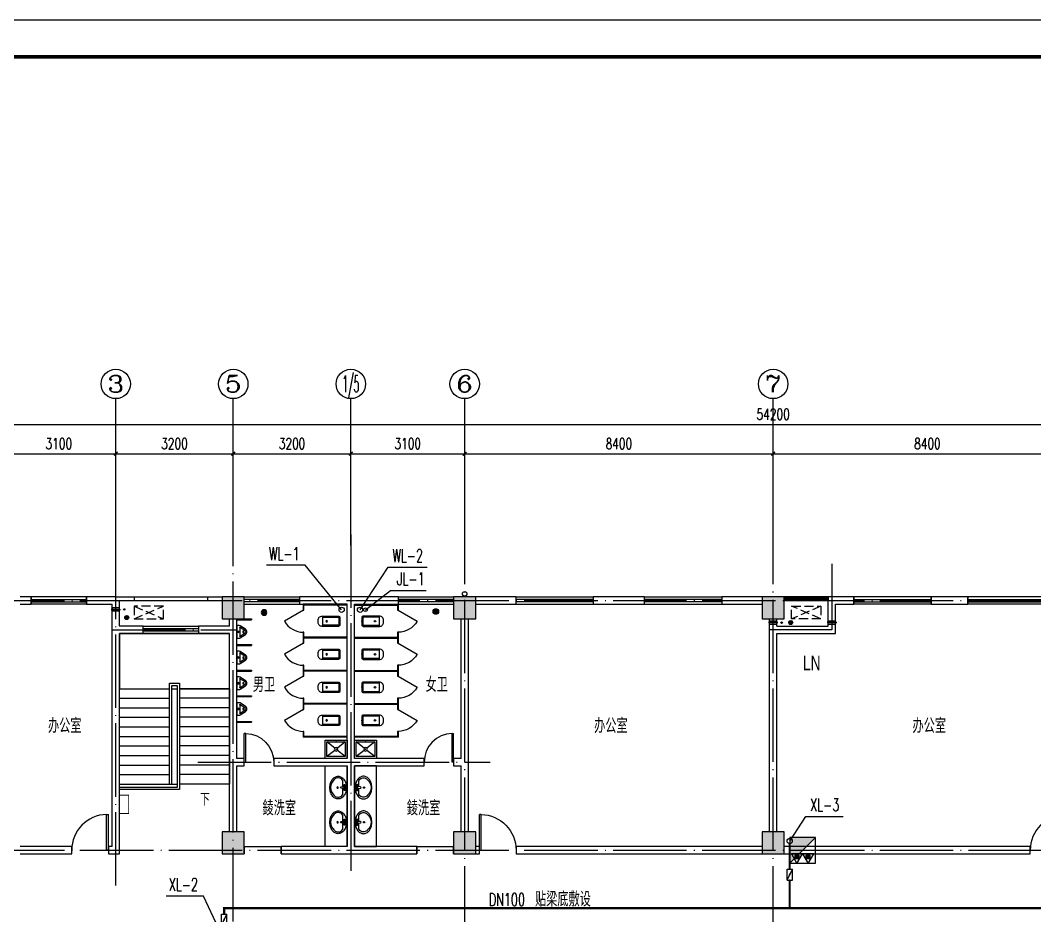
# Model space of a CAD drawing. Extents: x 888742 to 1277419, y 9079 to 622358.
# Drawn here: x 1056744 to 1084365, y 275666 to 300062 of the extents above; entities that cross this region are included whole.
import ezdxf
from ezdxf.enums import TextEntityAlignment as Align

# ---------------------------------------------------------------- set-up
doc = ezdxf.new("R2010")
doc.units = 0
doc.header["$LTSCALE"] = 1000
doc.header["$MEASUREMENT"] = 0
doc.linetypes.add('DASH', pattern=[0.35, 0.25, -0.1])
doc.linetypes.add('DOTE', pattern=[2.42, 2, -0.2, 0.02, -0.2])
for name, color, linetype in [('A_PLAN_FURNITURE', 8, 'Continuous'), ('AXIS', 3, 'Continuous'), ('AXIS_TEXT', 7, 'Continuous'), ('COLUMN', 2, 'Continuous'), ('DIM_SYMB', 3, 'Continuous'), ('DIM_污水', 3, 'Continuous'), ('DIM_消防', 3, 'Continuous'), ('DIM_给水', 3, 'Continuous'), ('DOTE', 14, 'DOTE'), ('EQUIP_消火栓', 7, 'Continuous'), ('EQUIP_消防', 7, 'Continuous'), ('LATRINE', 6, 'Continuous'), ('LVTRY', 220, 'Continuous'), ('PIPE-消防', 1, 'Continuous'), ('PUB_HATCH', 252, 'Continuous'), ('PUB_TEXT', 7, 'Continuous'), ('PUB_TITLE', 4, 'Continuous'), ('RAIN', 220, 'Continuous'), ('STAIR', 4, 'Continuous'), ('TEXT_消防', 7, 'Continuous'), ('VALVE_消防', 7, 'Continuous'), ('VPIPE-污水', 2, 'DASH'), ('VPIPE-消防', 1, 'Continuous'), ('VPIPE-给水', 3, 'Continuous'), ('WALL', 2, 'Continuous'), ('WINDOW', 142, 'Continuous'), ('排水', 135, 'Continuous'), ('空调', 107, 'Continuous')]:
    doc.layers.add(name, color=color, linetype=linetype)
for name, color, linetype, lineweight in [('厨房卫生间家具', 79, 'Continuous', 9), ('栏杆77', 126, 'Continuous', 9), ('面积线', 41, 'Continuous', 20)]:
    doc.layers.add(name, color=color, linetype=linetype, lineweight=lineweight)
doc.styles.add('_TCH_AXIS', font='COMPLEX', dxfattribs={"bigfont": 'GBCBIG'})
doc.styles.add('_TCH_DIM', font='SIMPLEX', dxfattribs={"bigfont": 'GBCBIG'})
doc.styles.add('_TCH_DIM_T3', font='SIMPLEX', dxfattribs={"width": 0.705882, "bigfont": 'GBCBIG'})
doc.styles.add('_TWT_PIPEDN', font='SIMPLEX', dxfattribs={"width": 0.8, "height": 3.5, "bigfont": 'HZTXT'})
doc.styles.add('_TWT_SERIAL', font='COMPLEX', dxfattribs={"width": 0.8, "height": 3.5, "bigfont": 'HZTXT'})
doc.styles.add('COMPLEX', font='COMPLEX')
doc.styles.add('hztxt', font='zn02.shx', dxfattribs={"width": 0.8, "height": 400, "bigfont": 'zn01.shx'})
doc.styles.get("Standard").update_dxf_attribs({"font": 'gbenor.shx', "bigfont": 'gbcbig.shx'})
doc.styles.add('ZN01', font='zn02.shx', dxfattribs={"width": 0.7, "height": 3.5, "bigfont": 'zn01.shx'})
doc.dimstyles.new('_TCH_ARCH&&100', dxfattribs={"dimtxt": 297.5, "dimasz": 100, "dimexe": 250, "dimexo": 300, "dimgap": 126.25, "dimtad": 1, "dimdec": 0, "dimzin": 0, "dimdsep": 46, "dimtxsty": '_TCH_DIM_T3', "dimblk": 'ARCHTICK', "dimcen": 0.09, "dimclrt": 7, "dimazin": 2, "dimtfac": 1, "dimtdec": 0, "dimtix": 1, "dimtmove": 2, "dimatfit": 3, "dimldrblk": 'ARCHTICK', "dimfxl": 1, "dimtolj": 1, "dimtzin": 0, "dimarcsym": 0})

# ---------------------------------------------------------------- blocks, each defined once
blk = doc.blocks.new('43t42')
at = {"layer": 'A_PLAN_FURNITURE', "linetype": 'DASH', "extrusion": (0, 0, -1)}
blk.add_lwpolyline([(-698650, 447037), (-697850, 447037), (-697850, 447387), (-698650, 447387)], close=True, dxfattribs=at)
at = {"layer": 'A_PLAN_FURNITURE', "linetype": 'DASH'}
for points in [[(698650, 447387), (697850, 447037)], [(698650, 447037), (697850, 447387)]]:
    blk.add_lwpolyline(points, dxfattribs=at)
blk = doc.blocks.new('Kongtiaodaong')
at = {"layer": '空调'}
for points in [[(1247663, -163218), (1247663, -163058), (1247663, -163038), (1247663, -163218), (1247663, -163238)], [(1247703, -163058), (1247703, -163008), (1247703, -163218), (1247703, -163268)], [(1247743, -163218), (1247743, -163058), (1247743, -163038), (1247743, -163218), (1247743, -163238)]]:
    blk.add_lwpolyline(points, dxfattribs=at)
blk = doc.blocks.new('$TWTSYS$00000546')
h = blk.add_hatch()
h.set_pattern_fill('ANSI31', color=256, scale=200, style=0)
h.set_pattern_definition([(45, (-38543.802, -6670.83), (-17.67767, 17.67767), [])])
h.paths.add_polyline_path([(-65, 174), (65, 174), (65, 44), (-65, 44)])
for points in [[(0, 344), (-198, 0), (198, 0)], [(-65, 174), (65, 174), (65, 44), (-65, 44)]]:
    blk.add_lwpolyline(points, close=True)
blk = doc.blocks.new('_ArchTick')
at = {"color": 0, "linetype": 'ByBlock', "const_width": 0.4}
blk.add_lwpolyline([(-0.5, -0.5), (0.5, 0.5)], dxfattribs=at)
blk = doc.blocks.new('*D327')
at = {"layer": 'AXIS', "color": 0, "lineweight": -2, "transparency": 16777216}
for p, q in [((1056244, 286053), (1056244, 288503)), ((1059344, 286053), (1059344, 288503)), ((1056244, 288253), (1059344, 288253))]:
    blk.add_line(p, q, dxfattribs=at)
at = {"layer": 'Defpoints', "color": 0, "transparency": 16777216}
for p in [(1059344, 288253), (1056244, 285753), (1059344, 285753)]:
    blk.add_point(p, dxfattribs=at)
at = {"layer": 'AXIS', "color": 0, "lineweight": -2, "transparency": 16777216, "xscale": 100, "yscale": 100, "zscale": 100, "rotation": 180}
blk.add_blockref('_ArchTick', (1056244, 288253), dxfattribs=at)
at = {"layer": 'AXIS', "color": 0, "lineweight": -2, "transparency": 16777216, "xscale": 100, "yscale": 100, "zscale": 100}
blk.add_blockref('_ArchTick', (1059344, 288253), dxfattribs=at)
at = {"layer": 'AXIS', "color": 7, "transparency": 16777216, "insert": (1057794, 288528), "char_height": 297.5, "attachment_point": 5, "style": '_TCH_DIM_T3'}
blk.add_mtext('\\A1;3100', dxfattribs=at)
blk = doc.blocks.new('*D328')
at = {"layer": 'AXIS', "color": 0, "lineweight": -2, "transparency": 16777216}
for p, q in [((1059344, 286053), (1059344, 288503)), ((1062544, 286053), (1062544, 288503)), ((1059344, 288253), (1062544, 288253))]:
    blk.add_line(p, q, dxfattribs=at)
at = {"layer": 'Defpoints', "color": 0, "transparency": 16777216}
for p in [(1062544, 288253), (1059344, 285753), (1062544, 285753)]:
    blk.add_point(p, dxfattribs=at)
at = {"layer": 'AXIS', "color": 0, "lineweight": -2, "transparency": 16777216, "xscale": 100, "yscale": 100, "zscale": 100, "rotation": 180}
blk.add_blockref('_ArchTick', (1059344, 288253), dxfattribs=at)
at = {"layer": 'AXIS', "color": 0, "lineweight": -2, "transparency": 16777216, "xscale": 100, "yscale": 100, "zscale": 100}
blk.add_blockref('_ArchTick', (1062544, 288253), dxfattribs=at)
at = {"layer": 'AXIS', "color": 7, "transparency": 16777216, "insert": (1060944, 288528), "char_height": 297.5, "attachment_point": 5, "style": '_TCH_DIM_T3'}
blk.add_mtext('\\A1;3200', dxfattribs=at)
blk = doc.blocks.new('*D329')
at = {"layer": 'AXIS', "color": 0, "lineweight": -2, "transparency": 16777216}
for p, q in [((1062544, 286053), (1062544, 288503)), ((1065744, 286053), (1065744, 288503)), ((1062544, 288253), (1065744, 288253))]:
    blk.add_line(p, q, dxfattribs=at)
at = {"layer": 'Defpoints', "color": 0, "transparency": 16777216}
for p in [(1065744, 288253), (1062544, 285753), (1065744, 285753)]:
    blk.add_point(p, dxfattribs=at)
at = {"layer": 'AXIS', "color": 0, "lineweight": -2, "transparency": 16777216, "xscale": 100, "yscale": 100, "zscale": 100, "rotation": 180}
blk.add_blockref('_ArchTick', (1062544, 288253), dxfattribs=at)
at = {"layer": 'AXIS', "color": 0, "lineweight": -2, "transparency": 16777216, "xscale": 100, "yscale": 100, "zscale": 100}
blk.add_blockref('_ArchTick', (1065744, 288253), dxfattribs=at)
at = {"layer": 'AXIS', "color": 7, "transparency": 16777216, "insert": (1064144, 288528), "char_height": 297.5, "attachment_point": 5, "style": '_TCH_DIM_T3'}
blk.add_mtext('\\A1;3200', dxfattribs=at)
blk = doc.blocks.new('*D330')
at = {"layer": 'AXIS', "color": 0, "lineweight": -2, "transparency": 16777216}
for p, q in [((1065744, 286053), (1065744, 288503)), ((1068844, 286053), (1068844, 288503)), ((1065744, 288253), (1068844, 288253))]:
    blk.add_line(p, q, dxfattribs=at)
at = {"layer": 'Defpoints', "color": 0, "transparency": 16777216}
for p in [(1068844, 288253), (1065744, 285753), (1068844, 285753)]:
    blk.add_point(p, dxfattribs=at)
at = {"layer": 'AXIS', "color": 0, "lineweight": -2, "transparency": 16777216, "xscale": 100, "yscale": 100, "zscale": 100, "rotation": 180}
blk.add_blockref('_ArchTick', (1065744, 288253), dxfattribs=at)
at = {"layer": 'AXIS', "color": 0, "lineweight": -2, "transparency": 16777216, "xscale": 100, "yscale": 100, "zscale": 100}
blk.add_blockref('_ArchTick', (1068844, 288253), dxfattribs=at)
at = {"layer": 'AXIS', "color": 7, "transparency": 16777216, "insert": (1067294, 288528), "char_height": 297.5, "attachment_point": 5, "style": '_TCH_DIM_T3'}
blk.add_mtext('\\A1;3100', dxfattribs=at)
blk = doc.blocks.new('*D331')
at = {"layer": 'AXIS', "color": 0, "lineweight": -2, "transparency": 16777216}
for p, q in [((1068844, 286053), (1068844, 288503)), ((1077244, 286053), (1077244, 288503)), ((1068844, 288253), (1077244, 288253))]:
    blk.add_line(p, q, dxfattribs=at)
at = {"layer": 'Defpoints', "color": 0, "transparency": 16777216}
for p in [(1077244, 288253), (1068844, 285753), (1077244, 285753)]:
    blk.add_point(p, dxfattribs=at)
at = {"layer": 'AXIS', "color": 0, "lineweight": -2, "transparency": 16777216, "xscale": 100, "yscale": 100, "zscale": 100, "rotation": 180}
blk.add_blockref('_ArchTick', (1068844, 288253), dxfattribs=at)
at = {"layer": 'AXIS', "color": 0, "lineweight": -2, "transparency": 16777216, "xscale": 100, "yscale": 100, "zscale": 100}
blk.add_blockref('_ArchTick', (1077244, 288253), dxfattribs=at)
at = {"layer": 'AXIS', "color": 7, "transparency": 16777216, "insert": (1073044, 288528), "char_height": 297.5, "attachment_point": 5, "style": '_TCH_DIM_T3'}
blk.add_mtext('\\A1;8400', dxfattribs=at)
blk = doc.blocks.new('*D332')
at = {"layer": 'AXIS', "color": 0, "lineweight": -2, "transparency": 16777216}
for p, q in [((1077244, 286053), (1077244, 288503)), ((1085644, 286053), (1085644, 288503)), ((1077244, 288253), (1085644, 288253))]:
    blk.add_line(p, q, dxfattribs=at)
at = {"layer": 'Defpoints', "color": 0, "transparency": 16777216}
for p in [(1085644, 288253), (1077244, 285753), (1085644, 285753)]:
    blk.add_point(p, dxfattribs=at)
at = {"layer": 'AXIS', "color": 0, "lineweight": -2, "transparency": 16777216, "xscale": 100, "yscale": 100, "zscale": 100, "rotation": 180}
blk.add_blockref('_ArchTick', (1077244, 288253), dxfattribs=at)
at = {"layer": 'AXIS', "color": 0, "lineweight": -2, "transparency": 16777216, "xscale": 100, "yscale": 100, "zscale": 100}
blk.add_blockref('_ArchTick', (1085644, 288253), dxfattribs=at)
at = {"layer": 'AXIS', "color": 7, "transparency": 16777216, "insert": (1081444, 288528), "char_height": 297.5, "attachment_point": 5, "style": '_TCH_DIM_T3'}
blk.add_mtext('\\A1;8400', dxfattribs=at)
blk = doc.blocks.new('*D336')
at = {"layer": 'AXIS', "color": 0, "lineweight": -2, "transparency": 16777216}
for p, q in [((1050144, 286053), (1050144, 289303)), ((1104344, 286053), (1104344, 289303)), ((1050144, 289053), (1104344, 289053))]:
    blk.add_line(p, q, dxfattribs=at)
at = {"layer": 'Defpoints', "color": 0, "transparency": 16777216}
for p in [(1104344, 289053), (1050144, 285753), (1104344, 285753)]:
    blk.add_point(p, dxfattribs=at)
at = {"layer": 'AXIS', "color": 0, "lineweight": -2, "transparency": 16777216, "xscale": 100, "yscale": 100, "zscale": 100, "rotation": 180}
blk.add_blockref('_ArchTick', (1050144, 289053), dxfattribs=at)
at = {"layer": 'AXIS', "color": 0, "lineweight": -2, "transparency": 16777216, "xscale": 100, "yscale": 100, "zscale": 100}
blk.add_blockref('_ArchTick', (1104344, 289053), dxfattribs=at)
at = {"layer": 'AXIS', "color": 7, "transparency": 16777216, "insert": (1077244, 289328), "char_height": 297.5, "attachment_point": 5, "style": '_TCH_DIM_T3'}
blk.add_mtext('\\A1;54200', dxfattribs=at)
blk = doc.blocks.new('$DorLib2D$00000001')
for p, q in [((0.45, 0.975), (0.5, 0.975)), ((0.45, 0), (0.45, 0.975)), ((0.5, 0), (0.5, 0.975)), ((0.5, 0), (0.45, 0))]:
    blk.add_line(p, q)
at = {"lineweight": 13}
blk.add_arc((0.475, 0), 0.975, 91.4693, 180, dxfattribs=at)
blk = doc.blocks.new('$lvtry$00000201')
at = {"color": 0}
for p, q in [((100, -30, 0), (-100, -30, 0)), ((110, -470, 0), (110, -40, 0)), ((140, -470, 0), (-140, -470, 0))]:
    blk.add_line(p, q, dxfattribs=at)
at = {"color": 0, "elevation": 0}
blk.add_lwpolyline([(140, -40, 0.414214), (100, 0), (-100, 0, 0.414214), (-140, -40), (-140, -480, 0.414214), (-30, -590), (30, -590, 0.414214), (140, -480)], format="xyb", close=True, dxfattribs=at)
blk.add_lwpolyline([(-110, -40), (-110, -470)], dxfattribs=at)
at = {"color": 0}
blk.add_circle((0, -359, 0), 20, dxfattribs=at)
for centre, start, end in [((-100, -40, 0), 90, 180), ((100, -40, 0), 0, 90)]:
    blk.add_arc(centre, 10, start, end, dxfattribs=at)
for p in [(0, 0, 0), (0, -359, 0)]:
    blk.add_point(p, dxfattribs=at)
blk = doc.blocks.new('$TCHSYS$APDOOR2D')
blk.add_line((0.5, 0), (0, 0.866))
at = {"lineweight": 13}
blk.add_arc((0.5, 0), 1, 120, 180, dxfattribs=at)
blk = doc.blocks.new('$lvtry$00000219')
at = {"color": 0}
for p, q in [((-124, -91, 0), (-43, -216, 0)), ((-116, -76, 0), (116, -76, 0)), ((43, -216, 0), (124, -91, 0))]:
    blk.add_line(p, q, dxfattribs=at)
at = {"color": 0, "elevation": 0}
blk.add_lwpolyline([(69, -231, -0.57735), (-69, -231), (-162, -88, -0.145378), (-170, -61), (-170, 0), (170, 0), (170, -61, -0.145378), (162, -88)], format="xyb", close=True, dxfattribs=at)
at = {"color": 0}
for centre, radius in [((0, -177, 0), 20), ((0, -38, 0), 17.7)]:
    blk.add_circle(centre, radius, dxfattribs=at)
for centre, radius, start, end in [((-116, -86, 0), 10, 90, 213.0863), ((0, -191, 0), 50, 210, 330), ((116, -86, 0), 10, 326.9137, 90)]:
    blk.add_arc(centre, radius, start, end, dxfattribs=at)
for p in [(0, -38, 0), (0, -177, 0)]:
    blk.add_point(p, dxfattribs=at)
blk = doc.blocks.new('$lvtry$00000171')
for p, q in [((-74, 11), (-11, 74)), ((-70, -27), (27, 70)), ((-53, -53), (53, 53)), ((-27, -70), (70, 27)), ((11, -74), (74, -11))]:
    blk.add_line(p, q)
blk.add_circle((0, 0), 75)
blk.add_point((0, 0))
blk = doc.blocks.new('$lvtry$00000191')
at = {"color": 0}
for p, q in [((-250, -50, 0), (-39, -219, 0)), ((39, -219, 0), (250, -50, 0)), ((-250, -450, 0), (-39, -281, 0)), ((39, -281, 0), (250, -450, 0))]:
    blk.add_line(p, q, dxfattribs=at)
at = {"color": 0, "elevation": 0}
for points in [[(300, -500), (300, 0), (-300, 0), (-300, -500)], [(250, -450), (250, -50), (-250, -50), (-250, -450)]]:
    blk.add_lwpolyline(points, close=True, dxfattribs=at)
at = {"color": 0}
blk.add_circle((0, -250, 0), 50, dxfattribs=at)
for p in [(0, -50, 0), (0, -250, 0)]:
    blk.add_point(p, dxfattribs=at)
blk = doc.blocks.new('$lvtry$00000196')
at = {"color": 0}
for points in [[(219, -385, 0.106486), (289, -308, 0.130324), (310, -225, 0.130324), (289, -143, 0.106486), (219, -66, 0.084172), (123, -18, 0.073176), (0, 0, 0.073176), (-123, -18, 0.084172), (-219, -66, 0.106486), (-289, -143, 0.130324), (-310, -225, 0.130324), (-289, -308, 0.106486), (-219, -385, 0.084172), (-123, -433, 0.073176), (0, -451, 0.073176), (123, -433, 0.084172)], [(-22, -44), (-17, -142, 1), (21, -142), (26, -44, 0.493794)]]:
    blk.add_lwpolyline(points, format="xyb", close=True, dxfattribs=at)
for points in [[(-218, -329, -0.467303), (-199, -103, -0.154885), (-179, -96), (-17, -96, -0.154885)], [(21, -96), (183, -96, -0.154885), (203, -103, -0.467303), (222, -329, -0.210278), (2, -430, -0.210278), (-218, -329, -0.467303)]]:
    blk.add_lwpolyline(points, format="xyb", dxfattribs=at)
for points in [[(-52, -25), (56, -25)], [(-52, -78), (-20, -78)], [(24, -78), (56, -78)]]:
    blk.add_lwpolyline(points, dxfattribs=at)
for centre, radius in [((-52, -52), 19.4), ((-52, -52), 12.6), ((2, -241), 19.7), ((2, -241), 14.7), ((56, -52), 19.4), ((56, -52), 12.6)]:
    blk.add_circle(centre, radius, dxfattribs=at)
for centre, start, end in [((-52, -52), 90, 270), ((56, -52), 270, 90)]:
    blk.add_arc(centre, 26.5, start, end, dxfattribs=at)
for p in [(2, -62), (2, -241)]:
    blk.add_point(p, dxfattribs=at)
blk = doc.blocks.new('$WINLIB2D$00000001')
at = {"color": 0}
for points in [[(-0.5, 0.5), (-0.5, -0.5)], [(-0.5, 0.5), (0.5, 0.5)], [(0.5, -0.5), (0.5, 0.5)], [(0.5, 0.167), (-0.5, 0.167)], [(0.5, -0.167), (-0.5, -0.167)], [(-0.5, -0.5), (0.5, -0.5)]]:
    blk.add_lwpolyline(points, dxfattribs=at)
blk = doc.blocks.new('$WINLIB2D$00000039')
at = {"color": 0}
for points in [[(-0.5, 0.5), (-0.5, -0.5)], [(0.5, 0.5), (-0.5, 0.5)], [(0.5, -0.5), (0.5, 0.5)], [(-0.5, 0.167), (0.5, 0.167)], [(-0.452, -0.167), (-0.5, 0.084)], [(-0.384, -0.167), (-0.448, 0.167)], [(-0.316, -0.167), (-0.38, 0.167)], [(-0.248, -0.167), (-0.312, 0.167)], [(-0.18, -0.167), (-0.244, 0.167)], [(-0.112, -0.167), (-0.176, 0.167)], [(-0.044, -0.167), (-0.108, 0.167)], [(0.024, -0.167), (-0.04, 0.167)], [(0.092, -0.167), (0.028, 0.167)], [(0.16, -0.167), (0.096, 0.167)], [(0.228, -0.167), (0.164, 0.167)], [(0.296, -0.167), (0.232, 0.167)], [(0.364, -0.167), (0.3, 0.167)], [(0.432, -0.167), (0.368, 0.167)], [(0.5, -0.167), (0.436, 0.167)], [(-0.5, -0.167), (0.5, -0.167)], [(0.5, -0.5), (-0.5, -0.5)]]:
    blk.add_lwpolyline(points, dxfattribs=at)
blk = doc.blocks.new('_AXISO')
blk.add_circle((0, 0), 0.5)
at = {"layer": 'AXIS_TEXT', "style": 'COMPLEX', "width": 1.041667}
blk.add_attdef('A', text='', height=0.56, dxfattribs=at).set_placement((-0.25, -0.28), (0.25, -0.28), align=Align.FIT)
blk = doc.blocks.new('$TwtSys$00000434')
for p, q in [((-0.5, 0.5), (-0.5, -0.5)), ((-0.5, -0.5), (0.5, 0.5)), ((0.5, 0.5), (-0.5, 0.5)), ((0.5, -0.5), (0.5, 0.5)), ((-0.5, -0.5), (0.5, -0.5))]:
    blk.add_line(p, q)
blk.add_solid([(0.5, -0.5), (0.5, 0.5), (-0.5, -0.5)])
blk = doc.blocks.new('$VALVE$00000316')
for p, q in [((-125, 72), (125, -72)), ((-125, 72), (-125, -72)), ((-125, 72), (125, 72)), ((125, 72), (125, -72)), ((-125, -72), (125, -72))]:
    blk.add_line(p, q)
at = {"const_width": 21.1}
blk.add_lwpolyline([(-11, 0, 1), (11, 0, 1)], format="xyb", close=True, dxfattribs=at)
for p in [(-125, 0), (125, 0)]:
    blk.add_point(p)
at = {"color": 7, "flags": 9}
for tag in ['XSIZE', 'YSIZE']:
    blk.add_attdef(tag, (0, 0), '', height=0.5, dxfattribs=at)

msp = doc.modelspace()

# ---------------------------------------------------------------- hatches: boundary and pattern name
at = {"layer": 'PIPE-消防', "linetype": 'Continuous'}
for points in [[(1062294.1, 275873.7), (1062264.1, 275873.7), (1062264.1, 275903.7)], [(1062294.1, 275873.7), (1062294.1, 275903.7), (1062264.1, 275903.7)]]:
    msp.add_hatch(color=256, dxfattribs=at).paths.add_polyline_path(points)
at = {"layer": 'PUB_HATCH'}
for points in [[(1062244, 283751.2), (1062844, 283751.2), (1062844, 284351.2), (1062244, 284351.2)], [(1068544, 283751.2), (1069144, 283751.2), (1069144, 284351.2), (1068544, 284351.2)], [(1076944, 283751.2), (1077544, 283751.2), (1077544, 284351.2), (1076944, 284351.2)], [(1062244, 277351.2), (1062844, 277351.2), (1062844, 277951.2), (1062244, 277951.2)], [(1068544, 277351.2), (1069144, 277351.2), (1069144, 277951.2), (1068544, 277951.2)], [(1076944, 277351.2), (1077544, 277351.2), (1077544, 277951.2), (1076944, 277951.2)]]:
    msp.add_hatch(color=256, dxfattribs=at).paths.add_polyline_path(points)
at = {"layer": '排水'}
h = msp.add_hatch(dxfattribs=at)
h.set_pattern_fill('ANSI31', color=252, scale=15, style=0)
h.set_pattern_definition([(134.9997153, (2538389.817, 1276524.817), (16.83806388, 16.83789657), [])])
edge = h.paths.add_edge_path()
edge.add_arc((1059642.4, 283789), 55, 0, 360)
h = msp.add_hatch(dxfattribs=at)
h.set_pattern_fill('ANSI31', color=252, scale=15, style=0)
h.set_pattern_definition([(134.9997153, (2556469.947, 1276389.491), (16.83806388, 16.83789657), [])])
edge = h.paths.add_edge_path()
edge.add_arc((1077722.5, 283653.7), 55, 0, 360)

# ---------------------------------------------------------------- linework, layer by layer
at = {"layer": 'AXIS'}
for p, q in [((1059344, 285753.2), (1059344, 289753.2)), ((1062544, 285753.2), (1062544, 289753.2)), ((1065744, 285753.2), (1065744, 289753.2)), ((1068844, 285753.2), (1068844, 289753.2)), ((1077244, 285753.2), (1077244, 289753.2))]:
    msp.add_line(p, q, dxfattribs=at)
at = {"layer": 'COLUMN'}
for p, q in [((1062844, 284351.2), (1062244, 284351.2)), ((1062244, 284351.2), (1062244, 283751.2)), ((1062844, 283751.2), (1062844, 284351.2)), ((1069144, 284351.2), (1068544, 284351.2)), ((1068544, 284351.2), (1068544, 283751.2)), ((1069144, 283751.2), (1069144, 284351.2)), ((1077544, 284351.2), (1076944, 284351.2)), ((1076944, 284351.2), (1076944, 283751.2)), ((1077544, 283751.2), (1077544, 284351.2)), ((1062244, 283751.2), (1062844, 283751.2)), ((1068544, 283751.2), (1069144, 283751.2)), ((1076944, 283751.2), (1077544, 283751.2)), ((1062844, 277951.2), (1062244, 277951.2)), ((1062244, 277951.2), (1062244, 277351.2)), ((1062844, 277351.2), (1062844, 277951.2)), ((1069144, 277951.2), (1068544, 277951.2)), ((1068544, 277951.2), (1068544, 277351.2)), ((1069144, 277351.2), (1069144, 277951.2)), ((1077544, 277951.2), (1076944, 277951.2)), ((1076944, 277951.2), (1076944, 277351.2)), ((1077544, 277351.2), (1077544, 277951.2)), ((1062244, 277351.2), (1062844, 277351.2)), ((1068544, 277351.2), (1069144, 277351.2)), ((1076944, 277351.2), (1077544, 277351.2))]:
    msp.add_line(p, q, dxfattribs=at)
at = {"layer": 'DIM_SYMB'}
msp.add_lwpolyline([(1061731.5, 279121.2, 0, 0, 0), (1061731.5, 282601.2, 0, 0, 0), (1060156.5, 282601.2, 0, 0, 0), (1060156.5, 279681.2, 80, 0, 0), (1060156.5, 279381.2, 0, 0, 0)], format="xyseb", dxfattribs=at)
at = {"layer": 'DIM_污水'}
for p, q in [((1064499.1, 285215.7), (1063443.8, 285215.7)), ((1065494, 284001.2), (1064499.1, 285215.7)), ((1065994, 284001.2), (1066765, 285161.2)), ((1066765, 285161.2), (1067820.3, 285161.2))]:
    msp.add_line(p, q, dxfattribs=at)
at = {"layer": 'DIM_消防'}
for p, q in [((1077694, 277701.2), (1078134.4, 278373.1)), ((1078134.4, 278373.1), (1079150.9, 278373.1)), ((1061732.2, 276202.2), (1060715.7, 276202.2)), ((1062294.1, 275001.2), (1061732.2, 276202.2))]:
    msp.add_line(p, q, dxfattribs=at)
at = {"layer": 'DIM_给水'}
for p, q in [((1066144.5, 284001.2), (1066825.6, 284529.9, 0)), ((1066825.6, 284529.9, 0), (1067794.4, 284529.9, 0))]:
    msp.add_line(p, q, dxfattribs=at)
at = {"layer": 'DOTE'}
for p, q in [((1062544, 270672.4, 0), (1062544, 286053.2)), ((1065744, 286053.2), (1065744, 276892.3)), ((1059344, 276487.6, 0), (1059344, 285753.2, 0)), ((1068844, 255654.6, 0), (1068844, 285753.2, 0)), ((1077244, 255654.6, 0), (1077244, 285753.2, 0)), ((1048686.9, 284251.2, 0), (1105889.7, 284251.2)), ((1059244, 283451.2), (1062644, 283451.2)), ((1061578.2, 279851.2), (1069541.1, 279851.2)), ((1048686.9, 277451.2), (1105889.7, 277451.2))]:
    msp.add_line(p, q, dxfattribs=at)
msp.add_lwpolyline([(1078844, 285251.2), (1078844, 283451.2), (1077144, 283451.2)], dxfattribs=at)
at = {"layer": 'LATRINE'}
for p, q in [((1064444, 284151.2), (1064444, 283988.7)), ((1065644, 284151.2), (1064444, 284151.2)), ((1064444, 283988.7), (1064469, 283988.7)), ((1064469, 283988.7), (1064469, 284126.2)), ((1065644, 284126.2), (1064469, 284126.2)), ((1065644, 284126.2), (1065644, 284151.2)), ((1065844, 284151.2), (1067044, 284151.2)), ((1065844, 284151.2), (1065844, 284126.2)), ((1065844, 284126.2), (1067019, 284126.2)), ((1067019, 284126.2), (1067019, 283988.7)), ((1067019, 283988.7), (1067044, 283988.7)), ((1067044, 283988.7), (1067044, 284151.2)), ((1062644, 283751.2), (1063044, 283751.2)), ((1062644, 283751.2), (1062644, 283726.2)), ((1062644, 283726.2), (1063044, 283726.2)), ((1063044, 283751.2), (1063044, 283726.2)), ((1064469, 283388.7), (1064444, 283388.7)), ((1064444, 283388.7), (1064444, 283238.7)), ((1064444, 283238.7), (1064444, 283088.7)), ((1064469, 283251.2), (1064469, 283388.7)), ((1065644, 283251.2), (1064469, 283251.2)), ((1065644, 283226.2), (1064469, 283226.2)), ((1064469, 283088.7), (1064469, 283226.2)), ((1065644, 283226.2), (1065644, 283251.2)), ((1065844, 283251.2), (1067019, 283251.2)), ((1065844, 283251.2), (1065844, 283226.2)), ((1065844, 283226.2), (1067019, 283226.2)), ((1067044, 283388.7), (1067019, 283388.7)), ((1067019, 283388.7), (1067019, 283251.2)), ((1067019, 283226.2), (1067019, 283088.7)), ((1067044, 283238.7), (1067044, 283388.7)), ((1067044, 283088.7), (1067044, 283238.7)), ((1062644, 283054), (1063044, 283054)), ((1062644, 283054), (1062644, 283029)), ((1062644, 283029), (1063044, 283029)), ((1063044, 283054), (1063044, 283029)), ((1064444, 283088.7), (1064469, 283088.7)), ((1067019, 283088.7), (1067044, 283088.7)), ((1062644, 282356.8), (1063044, 282356.8)), ((1062644, 282356.8), (1062644, 282331.8)), ((1062644, 282331.8), (1063044, 282331.8)), ((1063044, 282356.8), (1063044, 282331.8)), ((1064469, 282488.7), (1064444, 282488.7)), ((1064444, 282488.7), (1064444, 282338.7)), ((1064444, 282338.7), (1064444, 282188.7)), ((1064469, 282351.2), (1064469, 282488.7)), ((1065644, 282351.2), (1064469, 282351.2)), ((1065644, 282326.2), (1064469, 282326.2)), ((1064469, 282188.7), (1064469, 282326.2)), ((1065644, 282326.2), (1065644, 282351.2)), ((1065844, 282351.2), (1067019, 282351.2)), ((1065844, 282351.2), (1065844, 282326.2)), ((1065844, 282326.2), (1067019, 282326.2)), ((1067044, 282488.7), (1067019, 282488.7)), ((1067019, 282488.7), (1067019, 282351.2)), ((1067019, 282326.2), (1067019, 282188.7)), ((1067044, 282338.7), (1067044, 282488.7)), ((1067044, 282188.7), (1067044, 282338.7)), ((1064444, 282188.7), (1064469, 282188.7)), ((1067019, 282188.7), (1067044, 282188.7)), ((1062644, 281659.6), (1063044, 281659.6)), ((1062644, 281659.6), (1062644, 281634.6)), ((1062644, 281634.6), (1063044, 281634.6)), ((1063044, 281659.6), (1063044, 281634.6)), ((1064469, 281588.7), (1064444, 281588.7)), ((1064444, 281588.7), (1064444, 281438.7)), ((1064469, 281451.2), (1064469, 281588.7)), ((1067044, 281588.7), (1067019, 281588.7)), ((1067019, 281588.7), (1067019, 281451.2)), ((1067044, 281438.7), (1067044, 281588.7)), ((1064444, 281438.7), (1064444, 281288.7)), ((1064444, 281288.7), (1064469, 281288.7)), ((1065644, 281451.2), (1064469, 281451.2)), ((1065644, 281426.2), (1064469, 281426.2)), ((1064469, 281288.7), (1064469, 281426.2)), ((1065644, 281426.2), (1065644, 281451.2)), ((1065844, 281451.2), (1067019, 281451.2)), ((1065844, 281451.2), (1065844, 281426.2)), ((1065844, 281426.2), (1067019, 281426.2)), ((1067019, 281426.2), (1067019, 281288.7)), ((1067019, 281288.7), (1067044, 281288.7)), ((1067044, 281288.7), (1067044, 281438.7)), ((1062644, 280961.6), (1063044, 280961.6)), ((1062644, 280961.6), (1062644, 280936.6)), ((1062644, 280936.6), (1063044, 280936.6)), ((1063044, 280961.6), (1063044, 280936.6)), ((1064469, 280688.7), (1064444, 280688.7)), ((1064444, 280688.7), (1064444, 280526.2)), ((1064469, 280551.2), (1064469, 280688.7)), ((1067044, 280688.7), (1067019, 280688.7)), ((1067019, 280688.7), (1067019, 280551.2)), ((1067044, 280526.2), (1067044, 280688.7)), ((1065644, 280526.2), (1064444, 280526.2)), ((1065644, 280551.2), (1064469, 280551.2)), ((1065644, 280526.2), (1065644, 280551.2)), ((1067019, 280551.2), (1065844, 280551.2)), ((1065844, 280526.2), (1065844, 280551.2)), ((1067044, 280526.2), (1065844, 280526.2))]:
    msp.add_line(p, q, dxfattribs=at)
at = {"layer": 'LVTRY'}
for points in [[(1065644, 279751.2), (1065644, 277551.2), (1065044, 277551.2), (1065044, 279751.2)], [(1065844, 279751.2), (1065844, 277551.2), (1066444, 277551.2), (1066444, 279751.2)]]:
    msp.add_lwpolyline(points, close=True, dxfattribs=at)
at = {"layer": 'PIPE-消防', "linetype": 'Continuous', "const_width": 60}
for points in [[(1077694, 277631.2), (1077694, 276937.2)], [(1077694, 276637.6), (1077694, 275873.7)], [(1062294.1, 275710.7), (1062294.1, 275873.7)], [(1062294.1, 275873.7), (1077694, 275873.7)], [(1077694, 275873.7), (1092194, 275873.7)]]:
    msp.add_lwpolyline(points, dxfattribs=at)
at = {"layer": 'PUB_TITLE'}
msp.add_lwpolyline([(1039583, 240661.5), (1123683, 240661.5), (1123683, 300061.5), (1039583, 300061.5)], close=True, dxfattribs=at)
at = {"layer": 'PUB_TITLE', "const_width": 100}
msp.add_lwpolyline([(1042083, 241661.5), (1122683, 241661.5), (1122683, 299061.5), (1042083, 299061.5)], close=True, dxfattribs=at)
at = {"layer": 'RAIN'}
msp.add_circle((1068844, 284436.2, 0), 60, dxfattribs=at)
at = {"layer": 'STAIR'}
for p, q in [((1062444, 283351.2), (1059444, 283351.2)), ((1059444, 283351.2), (1059444, 281851.2)), ((1062444, 281851.2), (1062444, 283351.2)), ((1059444, 279251.2), (1059444, 281851.2)), ((1059444, 281851.2), (1060809, 281851.2)), ((1059444, 281851.2), (1060809, 281851.2)), ((1060809, 279251.2), (1060809, 282001.2)), ((1060809, 282001.2), (1061079, 282001.2)), ((1060869, 279251.2), (1060869, 281941.2)), ((1060869, 281941.2), (1061019, 281941.2)), ((1060869, 279251.2), (1060869, 281851.2)), ((1060869, 281851.2), (1061019, 281851.2)), ((1061019, 281941.2), (1061019, 279161.2)), ((1061019, 281851.2), (1061019, 279251.2)), ((1061079, 282001.2), (1061079, 279101.2)), ((1062444, 281851.2), (1061079, 281851.2)), ((1061079, 281851.2), (1062444, 281851.2)), ((1062444, 281851.2), (1062444, 279251.2)), ((1059444, 281591.2), (1060809, 281591.2)), ((1062444, 281591.2), (1061079, 281591.2)), ((1059444, 281331.2), (1060809, 281331.2)), ((1062444, 281331.2), (1061079, 281331.2)), ((1059444, 281071.2), (1060809, 281071.2)), ((1062444, 281071.2), (1061079, 281071.2)), ((1059444, 280811.2), (1060809, 280811.2)), ((1062444, 280811.2), (1061079, 280811.2)), ((1059444, 280551.2), (1060809, 280551.2)), ((1062444, 280551.2), (1061079, 280551.2)), ((1059444, 280291.2), (1060809, 280291.2)), ((1062444, 280291.2), (1061079, 280291.2)), ((1059444, 280031.2), (1060809, 280031.2)), ((1062444, 280031.2), (1061079, 280031.2)), ((1059444, 279771.2), (1060809, 279771.2)), ((1062444, 279771.2), (1061079, 279771.2)), ((1059444, 279511.2), (1060809, 279511.2)), ((1059444, 279251.2), (1060809, 279251.2)), ((1060809, 279251.2), (1060869, 279251.2)), ((1060809, 279251.2), (1060869, 279251.2)), ((1060869, 279251.2), (1061019, 279251.2)), ((1062444, 279511.2), (1061079, 279511.2)), ((1062444, 279251.2), (1061079, 279251.2)), ((1061019, 279161.2), (1059444, 279161.2)), ((1059444, 279101.2), (1059444, 279161.2)), ((1061079, 279101.2), (1059444, 279101.2))]:
    msp.add_line(p, q, dxfattribs=at)
at = {"layer": 'VPIPE-污水', "linetype": 'Continuous'}
for centre in [(1065494, 284001.2), (1065994, 284001.2)]:
    msp.add_circle(centre, 70, dxfattribs=at)
at = {"layer": 'VPIPE-消防', "linetype": 'Continuous'}
msp.add_circle((1077694, 277701.2), 70, dxfattribs=at)
at = {"layer": 'VPIPE-给水', "linetype": 'Continuous'}
msp.add_circle((1066144.5, 284001.2), 50, dxfattribs=at)
at = {"layer": 'WALL'}
for p, q in [((1057044, 284351.2), (1056744, 284351.2)), ((1057044, 284151.2), (1057044, 284351.2)), ((1059344, 284351.2), (1058544, 284351.2)), ((1058544, 284351.2), (1058544, 284151.2)), ((1059344, 284351.2), (1059844, 284351.2)), ((1059444, 283551.2), (1059444, 284251.2)), ((1059444, 284251.2), (1059844, 284251.2)), ((1059844, 284351.2), (1059844, 284251.2)), ((1061844, 284351.2), (1062244, 284351.2)), ((1061844, 284351.2), (1061844, 284251.2)), ((1061844, 284251.2), (1062244, 284251.2)), ((1065744, 284351.2), (1064344, 284351.2)), ((1064344, 284351.2), (1064344, 284151.2)), ((1067044, 284351.2), (1065744, 284351.2)), ((1067044, 284151.2), (1067044, 284351.2)), ((1070244, 284351.2), (1069144, 284351.2)), ((1070244, 284151.2), (1070244, 284351.2)), ((1073744, 284351.2), (1072344, 284351.2)), ((1072344, 284351.2), (1072344, 284151.2)), ((1073744, 284151.2), (1073744, 284351.2)), ((1076944, 284351.2), (1075844, 284351.2)), ((1075844, 284351.2), (1075844, 284151.2)), ((1078844, 284351.2), (1078744, 284351.2)), ((1078744, 284351.2), (1078744, 284251.2)), ((1078744, 283551.2), (1078744, 284251.2)), ((1079444, 284351.2), (1078844, 284351.2)), ((1079444, 284151.2), (1079444, 284351.2)), ((1082544, 284351.2), (1081544, 284351.2)), ((1081544, 284351.2), (1081544, 284151.2)), ((1082544, 284151.2), (1082544, 284351.2)), ((1056744, 284151.2), (1057044, 284151.2)), ((1058544, 284151.2), (1059244, 284151.2)), ((1059244, 283451.2), (1059244, 284151.2)), ((1064344, 284151.2), (1065644, 284151.2)), ((1065644, 279951.2), (1065644, 284151.2)), ((1065844, 279951.2), (1065844, 284151.2)), ((1065844, 284151.2), (1067044, 284151.2)), ((1069144, 284151.2), (1070244, 284151.2)), ((1072344, 284151.2), (1073744, 284151.2)), ((1075844, 284151.2), (1076944, 284151.2)), ((1078944, 283351.2), (1078944, 284151.2)), ((1078944, 284151.2), (1079444, 284151.2)), ((1081544, 284151.2), (1082544, 284151.2)), ((1062444, 283551.2), (1062444, 283751.2)), ((1062644, 283451.2), (1062644, 283751.2)), ((1068744, 279951.2), (1068744, 283751.2)), ((1068944, 279851.2), (1068944, 283751.2)), ((1077144, 283451.2), (1077144, 283751.2)), ((1077344, 283551.2), (1077344, 283751.2)), ((1059244, 277551.2), (1059244, 283451.2)), ((1060094, 283551.2), (1059444, 283551.2)), ((1060094, 283351.2), (1060094, 283551.2)), ((1062444, 283551.2), (1061594, 283551.2)), ((1061594, 283551.2), (1061594, 283351.2)), ((1062644, 279951.2), (1062644, 283451.2)), ((1077144, 277951.2), (1077144, 283451.2)), ((1077344, 283551.2), (1078744, 283551.2)), ((1059444, 277351.2), (1059444, 283351.2)), ((1059444, 283351.2), (1060094, 283351.2)), ((1061594, 283351.2), (1062444, 283351.2)), ((1062444, 279851.2), (1062444, 283351.2)), ((1077344, 277951.2), (1077344, 283351.2)), ((1077344, 283351.2), (1078944, 283351.2)), ((1062444, 277951.2), (1062444, 279851.2)), ((1062844, 279951.2), (1062644, 279951.2)), ((1062844, 279751.2), (1062844, 279951.2)), ((1065644, 279951.2), (1063644, 279951.2)), ((1063644, 279951.2), (1063644, 279751.2)), ((1067740.3, 279951.2), (1065844, 279951.2)), ((1067740.3, 279751.2), (1067740.3, 279951.2)), ((1068744, 279951.2), (1068540.3, 279951.2)), ((1068540.3, 279951.2), (1068540.3, 279751.2)), ((1068944, 277951.2), (1068944, 279851.2)), ((1062644, 277951.2), (1062644, 279751.2)), ((1062644, 279751.2), (1062844, 279751.2)), ((1063644, 279751.2), (1065644, 279751.2)), ((1065644, 277551.2), (1065644, 279751.2)), ((1065844, 277551.2), (1065844, 279751.2)), ((1065844, 279751.2), (1067740.3, 279751.2)), ((1068540.3, 279751.2), (1068744, 279751.2)), ((1068744, 277951.2), (1068744, 279751.2)), ((1058144, 277551.2), (1056744, 277551.2)), ((1056744, 277351.2), (1058144, 277351.2)), ((1058144, 277351.2), (1058144, 277551.2)), ((1059244, 277551.2), (1059144, 277551.2)), ((1059144, 277551.2), (1059144, 277351.2)), ((1059144, 277351.2), (1059444, 277351.2)), ((1065644, 277551.2), (1063844, 277551.2)), ((1063844, 277551.2), (1063844, 277351.2)), ((1063844, 277351.2), (1065744, 277351.2)), ((1065744, 277351.2), (1067544, 277351.2)), ((1067544, 277551.2), (1065844, 277551.2)), ((1067544, 277351.2), (1067544, 277551.2)), ((1069244, 277551.2), (1069144, 277551.2)), ((1069144, 277351.2), (1069244, 277351.2)), ((1069244, 277351.2), (1069244, 277551.2)), ((1076944, 277551.2), (1070244, 277551.2)), ((1070244, 277551.2), (1070244, 277351.2)), ((1070244, 277351.2), (1076944, 277351.2)), ((1084244, 277551.2), (1077544, 277551.2)), ((1077544, 277351.2), (1084244, 277351.2)), ((1084244, 277351.2), (1084244, 277551.2))]:
    msp.add_line(p, q, dxfattribs=at)
at = {"layer": 'WINDOW', "linetype": 'DASH'}
for p, q in [((1062844, 277551.2), (1062844, 277351.2)), ((1063844, 277351.2), (1063844, 277551.2)), ((1067544, 277551.2), (1067544, 277351.2)), ((1068544, 277351.2), (1068544, 277551.2))]:
    msp.add_line(p, q, dxfattribs=at)
at = {"layer": 'WINDOW'}
for p, q in [((1062844, 277551.2, 0), (1063844, 277551.2, 0)), ((1067544, 277551.2, 0), (1068544, 277551.2, 0))]:
    msp.add_line(p, q, dxfattribs=at)
at = {"layer": '厨房卫生间家具'}
for p, q in [((1059844, 284351.2), (1061844, 284351.2)), ((1059844, 284251.2), (1061844, 284251.2)), ((1077544, 284351.2), (1078744, 284351.2)), ((1077544, 284251.2), (1078744, 284251.2))]:
    msp.add_line(p, q, dxfattribs=at)
at = {"layer": '排水'}
for centre, radius in [((1059574, 284011.2), 20), ((1059642.4, 283789), 55), ((1077474, 283651.2), 20), ((1077722.5, 283653.7), 55)]:
    msp.add_circle(centre, radius, dxfattribs=at)
at = {"layer": '栏杆77', "const_width": 25}
msp.add_lwpolyline([(1059444, 278951), (1059694, 278951), (1059694, 278451), (1059444, 278451)], dxfattribs=at)

# ---------------------------------------------------------------- block references
at = {"xscale": -1}
msp.add_blockref('43t42', (1758493.6, -163286), dxfattribs=at)
msp.add_blockref('43t42', (379894.5, -163286))
at = {"layer": 'AXIS'}
ref = msp.add_blockref('_AXISO', (1059344, 290153.2), dxfattribs=dict(at, xscale=800, yscale=800, zscale=800))
ref.add_attrib('A', '3', dxfattribs={"layer": 'AXIS_TEXT', "height": 452.5, "style": '_TCH_AXIS', "width": 1.5}).set_placement((1059117.8, 289927), (1059570.3, 289927), align=Align.FIT)
ref = msp.add_blockref('_AXISO', (1062544, 290153.2), dxfattribs=dict(at, xscale=800, yscale=800, zscale=800))
ref.add_attrib('A', '5', dxfattribs={"layer": 'AXIS_TEXT', "height": 452.5, "style": '_TCH_AXIS', "width": 1.5}).set_placement((1062317.8, 289927), (1062770.3, 289927), align=Align.FIT)
ref = msp.add_blockref('_AXISO', (1065744, 290153.2), dxfattribs=dict(at, xscale=800, yscale=800, zscale=800))
ref.add_attrib('A', '1/5', dxfattribs={"layer": 'AXIS_TEXT', "height": 452.55, "style": '_TCH_AXIS', "width": 0.411765}).set_placement((1065517.8, 289927), (1065970.3, 289927), align=Align.FIT)
ref = msp.add_blockref('_AXISO', (1068844, 290153.2), dxfattribs=dict(at, xscale=800, yscale=800, zscale=800))
ref.add_attrib('A', '6', dxfattribs={"layer": 'AXIS_TEXT', "height": 452.5, "style": '_TCH_AXIS', "width": 1.5}).set_placement((1068617.8, 289927), (1069070.3, 289927), align=Align.FIT)
ref = msp.add_blockref('_AXISO', (1077244, 290153.2), dxfattribs=dict(at, xscale=800, yscale=800, zscale=800))
ref.add_attrib('A', '7', dxfattribs={"layer": 'AXIS_TEXT', "height": 452.5, "style": '_TCH_AXIS', "width": 1.5}).set_placement((1077017.8, 289927), (1077470.3, 289927), align=Align.FIT)
at = {"layer": 'EQUIP_消火栓', "xscale": 700, "yscale": 700, "zscale": 700, "rotation": 180.000000072628}
msp.add_blockref('$TwtSys$00000434', (1078044, 277451.2), dxfattribs=at)
at = {"layer": 'EQUIP_消防', "color": 1, "xscale": 0.7679999996908009, "yscale": 0.7680000001564622, "zscale": 0.7680000000000002, "rotation": 180}
for p in [(1077891.7, 277351.2), (1078196.4, 277351.2)]:
    msp.add_blockref('$TWTSYS$00000546', p, dxfattribs=at)
at = {"layer": 'LATRINE', "xscale": -600, "zscale": 25}
for p, yscale, rotation in [((1064456.5, 283688.7), -600, 270.0000000098331), ((1067031.5, 283688.7), 600, 269.9999999901669), ((1064456.5, 282788.7), -600, 270.0000000269324), ((1067031.5, 282788.7), 600, 269.9999999730824), ((1064456.5, 281888.7), -600, 270.0000000269324), ((1067031.5, 281888.7), 600, 269.9999999730528), ((1064456.5, 280988.7), -600, 270.0000000269176), ((1067031.5, 280988.7), 600, 269.9999999730824)]:
    msp.add_blockref('$TCHSYS$APDOOR2D', p, dxfattribs=dict(at, yscale=yscale, rotation=rotation))
at = {"layer": 'LVTRY', "yscale": -1}
for name, p, rotation in [('$lvtry$00000171', (1063381.4, 283927.8), 180), ('$lvtry$00000201', (1065444, 283688.7), 90.00000002692653), ('$lvtry$00000219', (1062644, 283399.9, 0), 270.0000000269266), ('$lvtry$00000219', (1062644, 282699.9, 0), 270.0000000269266), ('$lvtry$00000201', (1065444, 282788.7), 90.00000002692653), ('$lvtry$00000219', (1062644, 281999.9, 0), 270.0000000269266), ('$lvtry$00000201', (1065444, 281888.7), 90.00000002692653), ('$lvtry$00000219', (1062644, 281299.9, 0), 270.0000000269266), ('$lvtry$00000201', (1065444, 280988.7), 90.00000002692653), ('$lvtry$00000191', (1065344, 280451.2), 180.0000000342177), ('$lvtry$00000191', (1066144, 280451.2, 0), 180.0000000342177), ('$lvtry$00000196', (1065624, 279156.1), 89.99999911062311), ('$lvtry$00000196', (1065624, 278210.8), 89.99999911062311)]:
    msp.add_blockref(name, p, dxfattribs=dict(at, rotation=rotation))
at = {"layer": 'LVTRY'}
for name, p, rotation in [('$lvtry$00000171', (1068058.3, 283954.4), 45.00000000000983), ('$lvtry$00000201', (1066044, 283688.7), 89.99999997307346), ('$lvtry$00000201', (1066044, 282788.7), 89.99999997307346), ('$lvtry$00000201', (1066044, 281888.7), 89.99999997307346), ('$lvtry$00000201', (1066044, 280988.7), 89.99999997307346), ('$lvtry$00000196', (1065864, 279156.1), 90.00000088937692), ('$lvtry$00000196', (1065864, 278210.8), 90.00000088937692)]:
    msp.add_blockref(name, p, dxfattribs=dict(at, rotation=rotation))
at = {"layer": 'VALVE_消防', "xscale": -1.2, "yscale": -1, "zscale": 1.2, "rotation": 270}
msp.add_blockref('$VALVE$00000316', (1077694, 276787.4), dxfattribs=at)
at = {"layer": 'VALVE_消防', "xscale": 1.2, "zscale": 1.2, "rotation": 90}
msp.add_blockref('$VALVE$00000316', (1062294.1, 275560.9), dxfattribs=at)
at = {"layer": 'WINDOW'}
for name, p, xscale, yscale, zscale, rotation in [('$WINLIB2D$00000001', (1057794, 284251.2), -1500, -200, -1500, 3.951500179547605e-08), ('$WINLIB2D$00000001', (1063594, 284251.2), 1500, -200, 1500, 3.951517079537093e-08), ('$WINLIB2D$00000001', (1067794, 284251.2), 1500, -200, 1500, 3.951500328753082e-08), ('$WINLIB2D$00000001', (1071294, 284251.2), 2100, -200, 2100, 8.02616310416493e-08), ('$WINLIB2D$00000001', (1074794, 284251.2), 2100, -200, 2100, 8.02616310416493e-08), ('$WINLIB2D$00000039', (1078144, 284301.2), 1200, 100, 1200, 359.9999999806275), ('$WINLIB2D$00000001', (1080494, 284251.2), -2100, -200, -2100, 359.9999999806283), ('$WINLIB2D$00000001', (1083594, 284251.2), -2100, -200, -2100, 359.9999999806283), ('$WINLIB2D$00000001', (1060844, 283451.2), 1500, -200, 1500, 359.9999964557081), ('$DorLib2D$00000001', (1063244, 279851.2), -800, 800, -800, 359.9999999441097), ('$DorLib2D$00000001', (1068140.3, 279851.2), 800, 800, 800, 359.9999999788311), ('$DorLib2D$00000001', (1058644, 277451.2), 1000, 1000, 1000, 6.40769158353936e-07), ('$DorLib2D$00000001', (1069744, 277451.2), -1000, 1000, -1000, 8.893777193829545e-07), ('$DorLib2D$00000001', (1084744, 277451.2), 1000, 1000, 1000, 8.893769279209838e-07)]:
    msp.add_blockref(name, p, dxfattribs=dict(at, xscale=xscale, yscale=yscale, zscale=zscale, rotation=rotation))
at = {"layer": '面积线', "rotation": 90.00002089077391}
msp.add_blockref('Kongtiaodaong', (896206.5, -963692.2), dxfattribs=at)
at = {"layer": '面积线', "xscale": -1, "rotation": 270}
for p in [(1240382, -964052.1), (1241982, -964052.1)]:
    msp.add_blockref('Kongtiaodaong', p, dxfattribs=at)

# ---------------------------------------------------------------- texts
at = {"layer": 'DIM_SYMB', "color": 7, "style": '_TCH_DIM'}
msp.add_text('下', height=337.6, dxfattribs=at).set_placement((1061636.6, 278666.2))
at = {"layer": 'DIM_污水', "color": 7, "style": '_TWT_SERIAL', "width": 0.64}
for s, p in [('WL-1', (1063513.8, 285355.7)), ('WL-2', (1066875.6, 285301.2))]:
    msp.add_text(s, height=350, dxfattribs=at).set_placement(p)
at = {"layer": 'DIM_消防', "color": 7, "style": '_TWT_SERIAL', "width": 0.64}
for s, p in [('XL-3', (1078248.9, 278513.1)), ('XL-2', (1060785.7, 276342.2))]:
    msp.add_text(s, height=350, dxfattribs=at).set_placement(p)
at = {"layer": 'DIM_给水', "color": 7, "style": '_TWT_SERIAL', "width": 0.64}
msp.add_text('JL-1', height=350, dxfattribs=at).set_placement((1066999.1, 284669.9, 0))
at = {"layer": 'PUB_TEXT'}
for s, style, width, p in [('LN', 'ZN01', 0.7, (1078056.9, 282348.2)), ('男卫', 'hztxt', 0.8, (1063075.1, 281760.8)), ('女卫', 'hztxt', 0.8, (1067779.9, 281760.8)), ('办公室', 'hztxt', 0.8, (1057499.2, 280642)), ('办公室', 'hztxt', 0.8, (1072369.3, 280642)), ('办公室', 'hztxt', 0.8, (1081038.2, 280642)), ('錂洗室', 'hztxt', 0.8, (1063339.7, 278400.6)), ('錂洗室', 'hztxt', 0.8, (1067269, 278400.6)), ('贴梁底敷设', 'hztxt', 0.8, (1070759.8, 275916.9))]:
    msp.add_text(s, height=400, dxfattribs=dict(at, style=style, width=width)).set_placement(p)
at = {"layer": 'TEXT_消防', "linetype": 'Continuous', "style": '_TWT_PIPEDN', "width": 0.64}
msp.add_text('DN100', height=350, dxfattribs=at).set_placement((1069498, 275932.3))

# ---------------------------------------------------------------- dimensions: what is measured, and where the dimension line sits
at = {"layer": 'AXIS'}
for p1, p2, distance, picture, middle in [((1050144, 285753.2), (1104344.1, 285753.2), 3300, '*D336', (1077244, 289328.2)), ((1056244, 285753.2), (1059344, 285753.2), 2500, '*D327', (1057794, 288528.2)), ((1059344, 285753.2), (1062544, 285753.2), 2500, '*D328', (1060944, 288528.2)), ((1062544, 285753.2), (1065744, 285753.2), 2500, '*D329', (1064144, 288528.2)), ((1065744, 285753.2), (1068844, 285753.2), 2500, '*D330', (1067294, 288528.2)), ((1068844, 285753.2), (1077244, 285753.2), 2500, '*D331', (1073044, 288528.2)), ((1077244, 285753.2), (1085644, 285753.2), 2500, '*D332', (1081444, 288528.2))]:
    dim = msp.add_aligned_dim(p1=p1, p2=p2, distance=distance, dimstyle='_TCH_ARCH&&100', dxfattribs=at)
    dim.commit()
    dim.dimension.update_dxf_attribs({"geometry": picture, "text_midpoint": middle})

doc.saveas('drawing.dxf')
